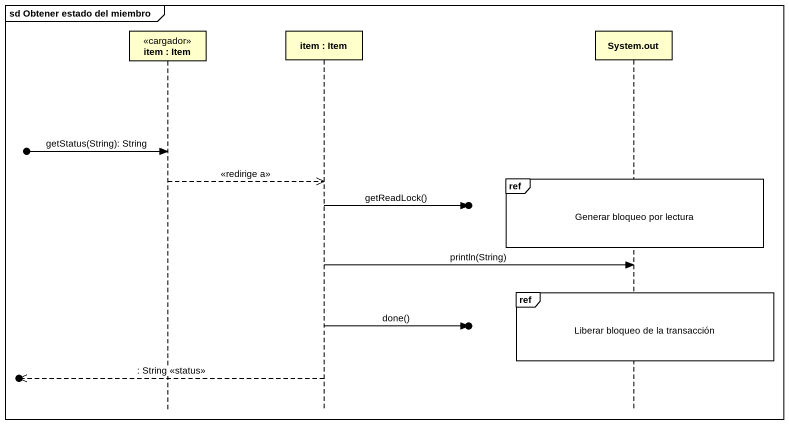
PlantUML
@startuml
mainframe sd Obtener estado del miembro
hide footbox
participant "item : Item" as item <<cargador>>
participant "item : Item" as item_2
participant "System.out" as System_out

[o-> item : getStatus(String): String
ref over System_out : Generar bloqueo por lectura
item -->> item_2 : <<redirige a>>
item_2 ->o] : getReadLock()
item_2 -> System_out : println(String)
ref over System_out : Liberar bloqueo de la transacción
item_2 ->o] : done()
[o<<-- item_2 : : String <<status>>
@enduml
